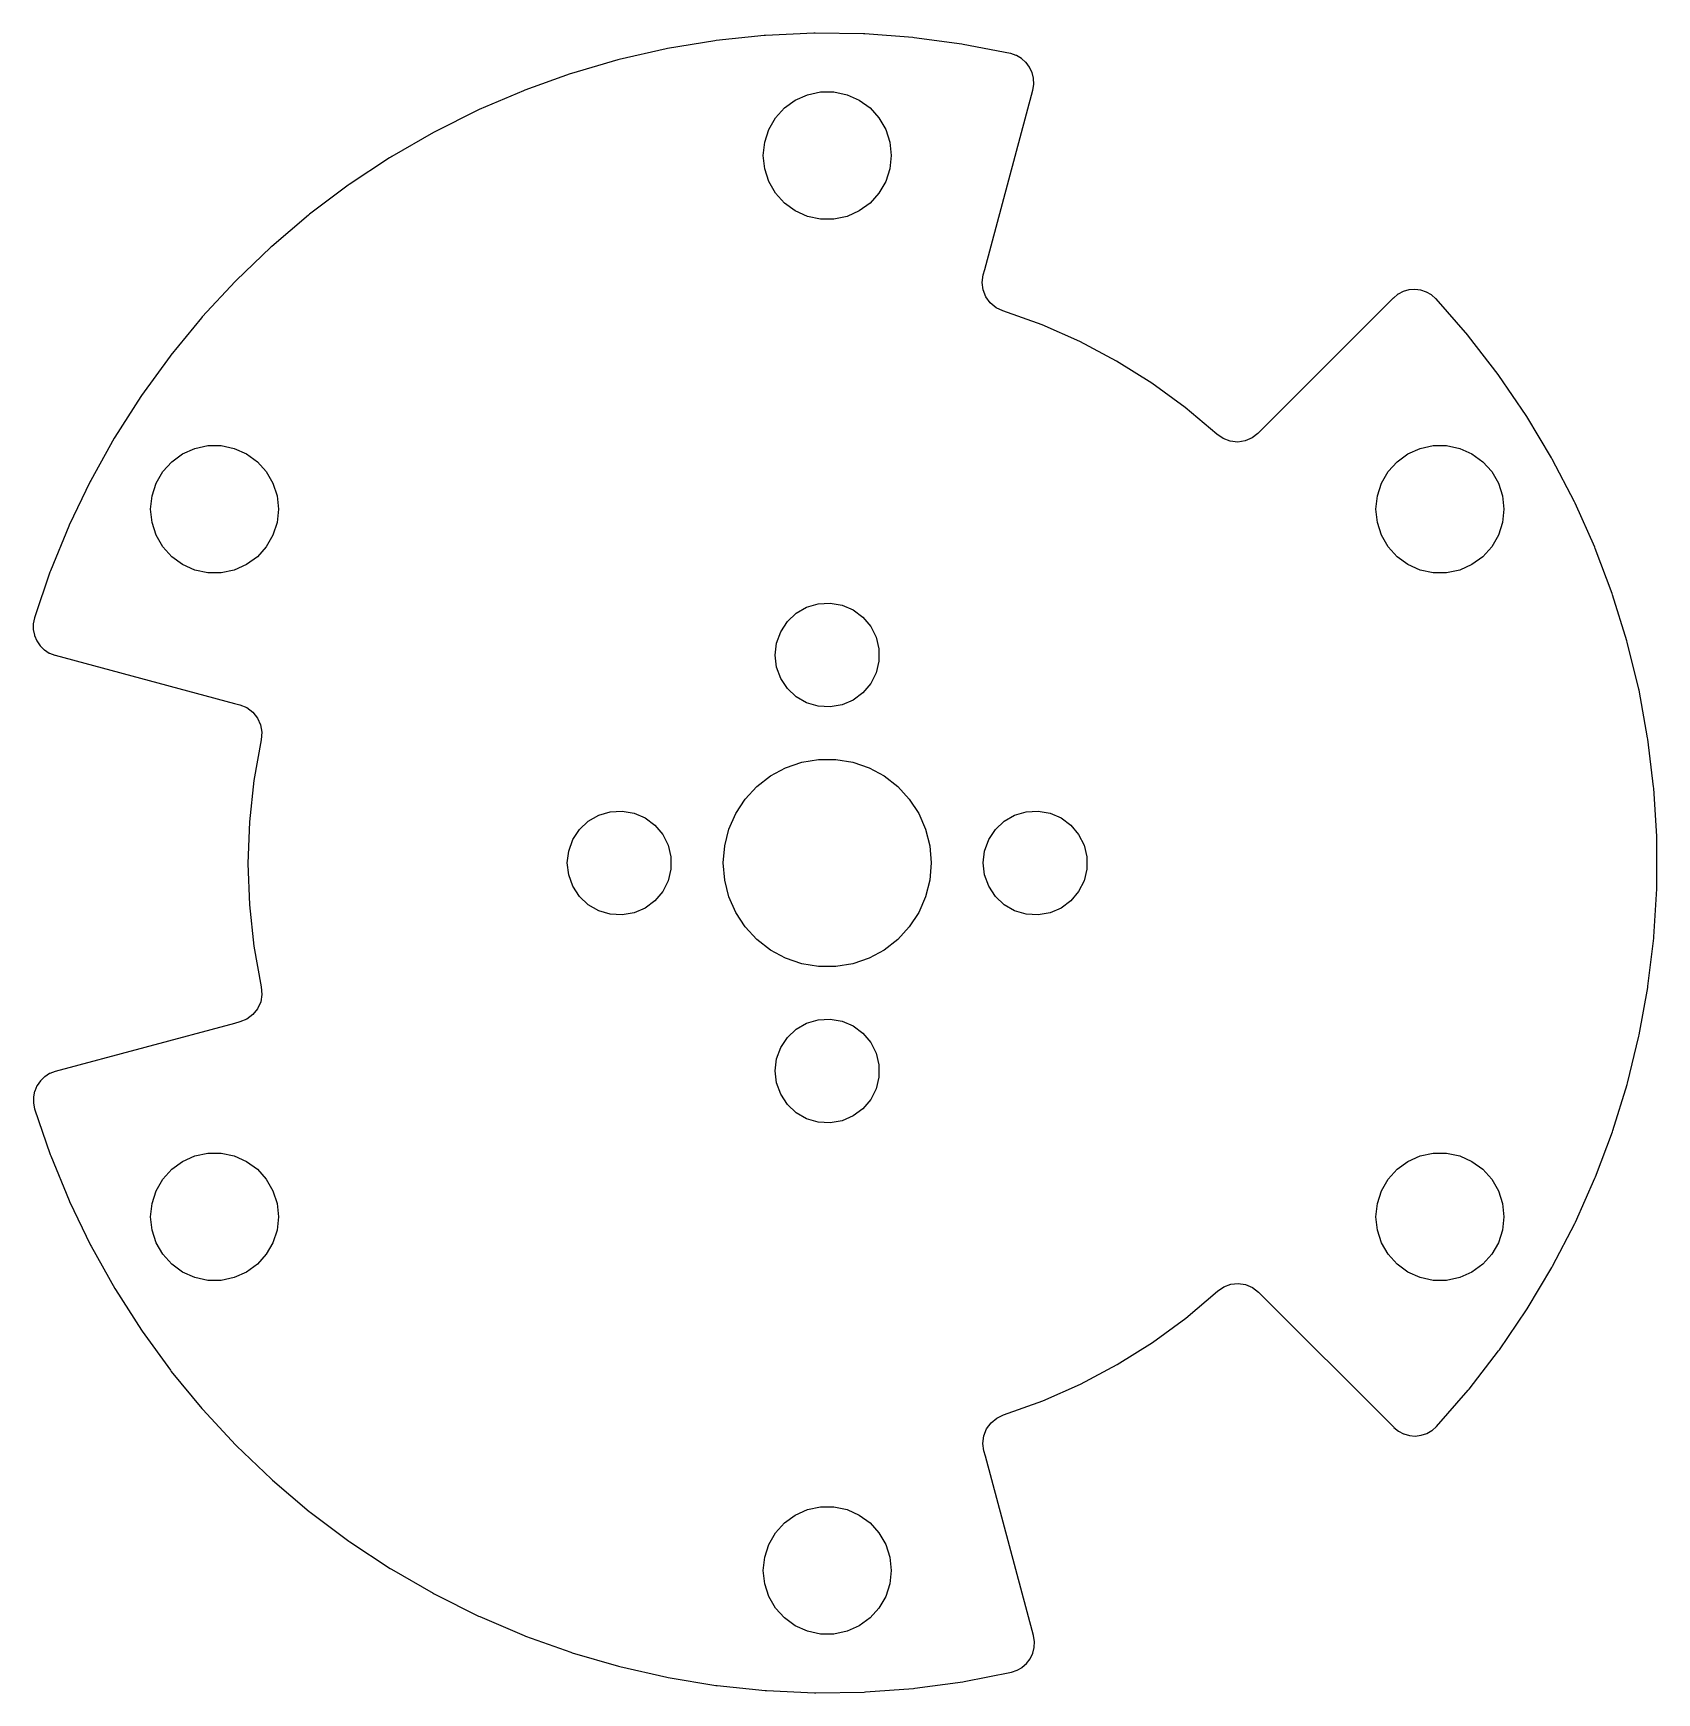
# Model space of a CAD drawing. Header units: metres. Extents: x -26.7 to 27.9, y -27.9 to 27.9.
import ezdxf

# ---------------------------------------------------------------- set-up
doc = ezdxf.new("R2010")
doc.units = ezdxf.units.M

msp = doc.modelspace()

# ---------------------------------------------------------------- linework, layer by layer
for p, q in [((-5.42513, 27.4016), (-7.00766, 27.0388)), ((-5.38062, 27.409), (-5.42513, 27.4016)), ((-3.77925, 27.6766), (-5.38062, 27.409)), ((-3.73437, 27.6814), (-3.77925, 27.6766)), ((-2.11988, 27.8529), (-3.73437, 27.6814)), ((-2.07479, 27.855), (-2.11988, 27.8529)), ((-0.452937, 27.9298), (-2.07479, 27.855)), ((-0.407805, 27.9292), (-0.452937, 27.9298)), ((1.21562, 27.907), (-0.407805, 27.9292)), ((1.26063, 27.9037), (1.21562, 27.907)), ((2.87983, 27.7846), (1.26063, 27.9037)), ((2.92457, 27.7786), (2.87983, 27.7846)), ((4.53377, 27.5631), (2.92457, 27.7786)), ((4.57807, 27.5544), (4.53377, 27.5631)), ((6.17153, 27.2432), (4.57807, 27.5544)), ((-7.05166, 27.0287), (-8.60971, 26.5721)), ((-7.00766, 27.0388), (-7.05166, 27.0287)), ((6.17672, 27.2414), (6.17153, 27.2432)), ((6.36301, 27.1788), (6.17672, 27.2414)), ((6.36772, 27.1761), (6.36301, 27.1788)), ((6.53659, 27.0782), (6.36772, 27.1761)), ((6.54067, 27.0745), (6.53659, 27.0782)), ((6.68643, 26.9448), (6.54067, 27.0745)), ((6.68973, 26.9404), (6.68643, 26.9448)), ((6.80686, 26.7843), (6.68973, 26.9404)), ((-8.65302, 26.5594), (-10.181, 26.0106)), ((-8.60971, 26.5721), (-8.65302, 26.5594)), ((6.80924, 26.7793), (6.80686, 26.7843)), ((6.89258, 26.6031), (6.80924, 26.7793)), ((6.93932, 26.4135), (6.89258, 26.6031)), ((6.94068, 26.408), (6.93932, 26.4135)), ((6.94854, 26.2134), (6.94068, 26.408)), ((-10.2235, 25.9953), (-11.716, 25.3563)), ((-10.181, 26.0106), (-10.2235, 25.9953)), ((-1.07632, 25.6768), (-0.665205, 25.8598)), ((-0.665205, 25.8598), (-0.225013, 25.9534)), ((-0.225013, 25.9534), (0.225013, 25.9534)), ((0.225013, 25.9534), (0.665205, 25.8598)), ((0.665205, 25.8598), (1.07632, 25.6768)), ((5.29921, 19.9732), (6.91647, 26.0089)), ((6.91647, 26.0089), (6.91742, 26.0147)), ((6.91742, 26.0147), (6.94877, 26.2077)), ((6.94877, 26.2077), (6.94854, 26.2134)), ((-11.7575, 25.3385), (-13.2092, 24.6114)), ((-11.716, 25.3563), (-11.7575, 25.3385)), ((-1.74153, 25.0778), (-1.4404, 25.4122)), ((-1.4404, 25.4122), (-1.07632, 25.6768)), ((1.07632, 25.6768), (1.4404, 25.4122)), ((1.4404, 25.4122), (1.74153, 25.0778)), ((-13.2495, 24.5912), (-14.6552, 23.7788)), ((-13.2092, 24.6114), (-13.2495, 24.5912)), ((-2.10561, 24.2601), (-1.96654, 24.6881)), ((-1.96654, 24.6881), (-1.74153, 25.0778)), ((1.74153, 25.0778), (1.96654, 24.6881)), ((1.96654, 24.6881), (2.10561, 24.2601)), ((-2.15265, 23.8125), (-2.10561, 24.2601)), ((2.10561, 24.2601), (2.15265, 23.8125)), ((-14.7319, 23.7313), (-16.0866, 22.8364)), ((-14.6943, 23.7562), (-14.7319, 23.7313)), ((-14.6552, 23.7788), (-14.6943, 23.7562)), ((-2.10561, 23.3649), (-2.15265, 23.8125)), ((2.15265, 23.8125), (2.10561, 23.3649)), ((-1.96654, 22.9369), (-2.10561, 23.3649)), ((-1.74153, 22.5472), (-1.96654, 22.9369)), ((1.96654, 22.9369), (1.74153, 22.5472)), ((2.10561, 23.3649), (1.96654, 22.9369)), ((-16.1227, 22.8093), (-17.4215, 21.8351)), ((-16.0866, 22.8364), (-16.1227, 22.8093)), ((-1.4404, 22.2128), (-1.74153, 22.5472)), ((1.74153, 22.5472), (1.4404, 22.2128)), ((-17.4559, 21.8059), (-18.6942, 20.7558)), ((-17.4215, 21.8351), (-17.4559, 21.8059)), ((-1.07632, 21.9482), (-1.4404, 22.2128)), ((-0.665205, 21.7652), (-1.07632, 21.9482)), ((1.07632, 21.9482), (0.665205, 21.7652)), ((1.4404, 22.2128), (1.07632, 21.9482)), ((-0.225013, 21.6716), (-0.665205, 21.7652)), ((0.225013, 21.6716), (-0.225013, 21.6716)), ((0.665205, 21.7652), (0.225013, 21.6716)), ((-18.7268, 20.7246), (-19.9002, 19.6025)), ((-18.6942, 20.7558), (-18.7268, 20.7246)), ((-19.9309, 19.5694), (-21.0352, 18.3792)), ((-19.9002, 19.6025), (-19.9309, 19.5694)), ((5.21699, 19.5423), (5.25103, 19.7934)), ((5.25103, 19.7934), (5.29921, 19.9732)), ((5.24715, 19.2907), (5.21699, 19.5423)), ((5.33958, 19.0548), (5.24715, 19.2907)), ((5.48835, 18.8496), (5.33958, 19.0548)), ((19.0489, 19.013), (14.4973, 14.4613)), ((19.0534, 19.0167), (19.0489, 19.013)), ((19.2054, 19.1405), (19.0534, 19.0167)), ((19.2105, 19.1432), (19.2054, 19.1405)), ((19.383, 19.2337), (19.2105, 19.1432)), ((19.3884, 19.2353), (19.383, 19.2337)), ((19.5756, 19.2893), (19.3884, 19.2353)), ((19.5811, 19.2898), (19.5756, 19.2893)), ((19.7754, 19.3057), (19.5811, 19.2898)), ((19.7809, 19.3051), (19.7754, 19.3057)), ((19.9743, 19.2817), (19.7809, 19.3051)), ((19.9795, 19.28), (19.9743, 19.2817)), ((20.1649, 19.2186), (19.9795, 19.28)), ((20.1697, 19.2158), (20.1649, 19.2186)), ((20.3387, 19.1187), (20.1697, 19.2158)), ((20.4855, 18.9892), (20.3387, 19.1187)), ((5.68391, 18.6885), (5.48835, 18.8496)), ((5.91369, 18.5817), (5.68391, 18.6885)), ((7.22821, 18.1109), (5.91369, 18.5817)), ((20.4896, 18.9856), (20.4855, 18.9892)), ((21.557, 17.7623), (20.4896, 18.9856)), ((-21.0639, 18.3444), (-22.0952, 17.0904)), ((-21.0352, 18.3792), (-21.0639, 18.3444)), ((8.50567, 17.5472), (7.22821, 18.1109)), ((9.73952, 16.8935), (8.50567, 17.5472)), ((21.5867, 17.7283), (21.557, 17.7623)), ((22.5792, 16.4434), (21.5867, 17.7283)), ((-22.1217, 17.0539), (-23.0762, 15.7405)), ((-22.0952, 17.0904), (-22.1217, 17.0539)), ((10.9234, 16.1533), (9.73952, 16.8935)), ((22.6068, 16.4077), (22.5792, 16.4434)), ((23.5208, 15.0658), (22.6068, 16.4077)), ((-23.1006, 15.7025), (-23.975, 14.3345)), ((-23.0762, 15.7405), (-23.1006, 15.7025)), ((12.0513, 15.3302), (10.9234, 16.1533)), ((13.1175, 14.4285), (12.0513, 15.3302)), ((23.5462, 15.0285), (23.5208, 15.0658)), ((24.3784, 13.6344), (23.5462, 15.0285)), ((-23.997, 14.2951), (-24.7881, 12.8774)), ((-23.975, 14.3345), (-23.997, 14.2951)), ((-21.2874, 13.9535), (-20.8472, 14.0471)), ((-20.8472, 14.0471), (-20.3972, 14.0471)), ((-20.3972, 14.0471), (-19.957, 13.9535)), ((13.3249, 14.2833), (13.1175, 14.4285)), ((13.5621, 14.1948), (13.3249, 14.2833)), ((13.8139, 14.1687), (13.5621, 14.1948)), ((14.0643, 14.2067), (13.8139, 14.1687)), ((14.297, 14.3064), (14.0643, 14.2067)), ((14.4973, 14.4613), (14.297, 14.3064)), ((19.957, 13.9535), (20.3972, 14.0471)), ((20.3972, 14.0471), (20.8472, 14.0471)), ((20.8472, 14.0471), (21.2874, 13.9535)), ((-22.3638, 13.1715), (-22.0626, 13.506)), ((-22.0626, 13.506), (-21.6986, 13.7705)), ((-21.6986, 13.7705), (-21.2874, 13.9535)), ((-19.957, 13.9535), (-19.5459, 13.7705)), ((-19.5459, 13.7705), (-19.1818, 13.506)), ((-19.1818, 13.506), (-18.8807, 13.1715)), ((18.8807, 13.1715), (19.1818, 13.506)), ((19.1818, 13.506), (19.5459, 13.7705)), ((19.5459, 13.7705), (19.957, 13.9535)), ((21.2874, 13.9535), (21.6986, 13.7705)), ((21.6986, 13.7705), (22.0626, 13.506)), ((22.0626, 13.506), (22.3638, 13.1715)), ((24.4015, 13.5957), (24.3784, 13.6344)), ((25.1491, 12.1544), (24.4015, 13.5957)), ((-24.7881, 12.8774), (-24.8077, 12.8367)), ((-22.5888, 12.7818), (-22.3638, 13.1715)), ((-18.8807, 13.1715), (-18.6557, 12.7818)), ((18.6557, 12.7818), (18.8807, 13.1715)), ((22.3638, 13.1715), (22.5888, 12.7818)), ((-24.8077, 12.8367), (-25.5128, 11.3742)), ((-22.7749, 11.9062), (-22.7278, 12.3538)), ((-22.7278, 12.3538), (-22.5888, 12.7818)), ((-18.6557, 12.7818), (-18.5166, 12.3538)), ((-18.5166, 12.3538), (-18.4696, 11.9062)), ((18.4696, 11.9062), (18.5166, 12.3538)), ((18.5166, 12.3538), (18.6557, 12.7818)), ((22.5888, 12.7818), (22.7278, 12.3538)), ((22.7278, 12.3538), (22.7749, 11.9062)), ((-22.7278, 11.4587), (-22.7749, 11.9062)), ((-18.4696, 11.9062), (-18.5166, 11.4587)), ((18.5166, 11.4587), (18.4696, 11.9062)), ((22.7749, 11.9062), (22.7278, 11.4587)), ((25.1698, 12.1143), (25.1491, 12.1544)), ((25.8299, 10.631), (25.1698, 12.1143)), ((-25.53, 11.3325), (-26.1465, 9.8305)), ((-25.5128, 11.3742), (-25.53, 11.3325)), ((-22.5888, 11.0307), (-22.7278, 11.4587)), ((-18.5166, 11.4587), (-18.6557, 11.0307)), ((18.6557, 11.0307), (18.5166, 11.4587)), ((22.7278, 11.4587), (22.5888, 11.0307)), ((-22.3638, 10.641), (-22.5888, 11.0307)), ((-22.0626, 10.3065), (-22.3638, 10.641)), ((-18.8807, 10.641), (-19.1818, 10.3065)), ((-18.6557, 11.0307), (-18.8807, 10.641)), ((18.8807, 10.641), (18.6557, 11.0307)), ((19.1818, 10.3065), (18.8807, 10.641)), ((22.3638, 10.641), (22.0626, 10.3065)), ((22.5888, 11.0307), (22.3638, 10.641)), ((25.8483, 10.5898), (25.8299, 10.631)), ((-21.6986, 10.042), (-22.0626, 10.3065)), ((-19.1818, 10.3065), (-19.5459, 10.042)), ((19.5459, 10.042), (19.1818, 10.3065)), ((22.0626, 10.3065), (21.6986, 10.042)), ((26.4187, 9.06969), (25.8483, 10.5898)), ((-26.1611, 9.7878), (-26.6868, 8.2517)), ((-26.1465, 9.8305), (-26.1611, 9.7878)), ((-21.2874, 9.85896), (-21.6986, 10.042)), ((-20.8472, 9.76539), (-21.2874, 9.85896)), ((-20.3972, 9.76539), (-20.8472, 9.76539)), ((-19.957, 9.85896), (-20.3972, 9.76539)), ((-19.5459, 10.042), (-19.957, 9.85896)), ((19.957, 9.85896), (19.5459, 10.042)), ((20.3972, 9.76539), (19.957, 9.85896)), ((20.8472, 9.76539), (20.3972, 9.76539)), ((21.2874, 9.85896), (20.8472, 9.76539)), ((21.6986, 10.042), (21.2874, 9.85896)), ((26.4345, 9.02743), (26.4187, 9.06969)), ((26.9131, 7.47599), (26.4345, 9.02743)), ((-1.34058, 8.12488), (-1.04503, 8.40372)), ((-1.04503, 8.40372), (-0.693139, 8.60688)), ((-0.693139, 8.60688), (-0.303884, 8.72341)), ((-0.303884, 8.72341), (0.101753, 8.74704)), ((0.101753, 8.74704), (0.501905, 8.67648)), ((0.501905, 8.67648), (0.875, 8.51554)), ((0.875, 8.51554), (1.20092, 8.2729)), ((-26.6879, 8.24635), (-26.7267, 8.05443)), ((-26.7267, 8.05443), (-26.7262, 7.85952)), ((-26.7262, 7.85952), (-26.7262, 7.85406)), ((-26.7262, 7.85406), (-26.6867, 7.66279)), ((-26.6868, 8.2517), (-26.6879, 8.24635)), ((-1.56386, 7.7854), (-1.34058, 8.12488)), ((1.20092, 8.2729), (1.4621, 7.96164)), ((1.4621, 7.96164), (1.64446, 7.59853)), ((-26.6867, 7.66279), (-26.6856, 7.6574)), ((-26.6856, 7.6574), (-26.6091, 7.47823)), ((-26.6091, 7.47823), (-26.607, 7.47313)), ((-26.607, 7.47313), (-26.496, 7.31286)), ((-26.496, 7.31286), (-26.4928, 7.30825)), ((-26.4928, 7.30825), (-26.3524, 7.17322)), ((-1.75, 7), (-1.70283, 7.40358)), ((-1.70283, 7.40358), (-1.56386, 7.7854)), ((1.64446, 7.59853), (1.73817, 7.20316)), ((26.9264, 7.43286), (26.9131, 7.47599)), ((27.3115, 5.85561), (26.9264, 7.43286)), ((-26.3524, 7.17322), (-26.3483, 7.16928)), ((-26.3483, 7.16928), (-26.1837, 7.06515)), ((-26.1837, 7.06515), (-26.1789, 7.06207)), ((-26.1789, 7.06207), (-25.9956, 6.99242)), ((-25.9956, 6.99242), (-25.9901, 6.99033)), ((-25.9901, 6.99033), (-19.9524, 5.37252)), ((-1.70283, 6.59642), (-1.75, 7)), ((1.73817, 6.79684), (1.64446, 6.40146)), ((1.73817, 7.20316), (1.73817, 6.79684)), ((-1.56386, 6.2146), (-1.70283, 6.59642)), ((-1.34058, 5.87512), (-1.56386, 6.2146)), ((1.64446, 6.40146), (1.4621, 6.03836)), ((-1.04503, 5.59628), (-1.34058, 5.87512)), ((-0.693139, 5.39312), (-1.04503, 5.59628)), ((1.20092, 5.7271), (0.875, 5.48446)), ((1.4621, 6.03836), (1.20092, 5.7271)), ((27.3222, 5.81177), (27.3115, 5.85561)), ((27.6124, 4.21434), (27.3222, 5.81177)), ((-19.9524, 5.37252), (-19.7725, 5.32433)), ((-19.7725, 5.32433), (-19.5382, 5.22836)), ((-19.5382, 5.22836), (-19.3355, 5.07663)), ((-19.3355, 5.07663), (-19.1774, 4.87885)), ((-0.303884, 5.27659), (-0.693139, 5.39312)), ((0.101753, 5.25296), (-0.303884, 5.27659)), ((0.501905, 5.32352), (0.101753, 5.25296)), ((0.875, 5.48446), (0.501905, 5.32352)), ((-19.1774, 4.87885), (-19.0741, 4.64771)), ((-19.0741, 4.64771), (-19.0321, 4.39802)), ((-19.0542, 4.14579), (-19.302, 2.77167)), ((-19.0321, 4.39802), (-19.0542, 4.14579)), ((27.6205, 4.16993), (27.6124, 4.21434)), ((27.8148, 2.55803), (27.6205, 4.16993)), ((-1.40593, 3.20521), (-0.859199, 3.3929)), ((-0.859199, 3.3929), (-0.289027, 3.48805)), ((-0.289027, 3.48805), (0.289027, 3.48805)), ((0.289027, 3.48805), (0.859199, 3.3929)), ((0.859199, 3.3929), (1.40593, 3.20521)), ((-2.37049, 2.57503), (-1.91432, 2.93008)), ((-1.91432, 2.93008), (-1.40593, 3.20521)), ((1.40593, 3.20521), (1.91432, 2.93008)), ((1.91432, 2.93008), (2.37049, 2.57503)), ((-19.302, 2.77167), (-19.4509, 1.38333)), ((-2.76199, 2.14974), (-2.37049, 2.57503)), ((2.37049, 2.57503), (2.76199, 2.14974)), ((27.8202, 2.51322), (27.8148, 2.55803)), ((27.9179, 0.892584), (27.8202, 2.51322)), ((-7.69314, 1.60688), (-7.30388, 1.72341)), ((-7.30388, 1.72341), (-6.89825, 1.74704)), ((-6.89825, 1.74704), (-6.49809, 1.67648)), ((-6.49809, 1.67648), (-6.125, 1.51554)), ((-3.07816, 1.66582), (-2.76199, 2.14974)), ((2.76199, 2.14974), (3.07816, 1.66582)), ((6.30686, 1.60688), (6.69612, 1.72341)), ((6.69612, 1.72341), (7.10175, 1.74704)), ((7.10175, 1.74704), (7.50191, 1.67648)), ((7.50191, 1.67648), (7.875, 1.51554)), ((-19.4509, 1.38333), (-19.5, -0.012094)), ((-8.56386, 0.785398), (-8.34058, 1.12488)), ((-8.34058, 1.12488), (-8.04503, 1.40372)), ((-8.04503, 1.40372), (-7.69314, 1.60688)), ((-6.125, 1.51554), (-5.79908, 1.2729)), ((-5.79908, 1.2729), (-5.5379, 0.96164)), ((-3.45226, 0.57608), (-3.31036, 1.13645)), ((-3.31036, 1.13645), (-3.07816, 1.66582)), ((3.07816, 1.66582), (3.31036, 1.13645)), ((3.31036, 1.13645), (3.45226, 0.57608)), ((5.43614, 0.785398), (5.65942, 1.12488)), ((5.65942, 1.12488), (5.95497, 1.40372)), ((5.95497, 1.40372), (6.30686, 1.60688)), ((7.875, 1.51554), (8.20092, 1.2729)), ((8.20092, 1.2729), (8.4621, 0.96164)), ((-8.70283, 0.403577), (-8.56386, 0.785398)), ((-5.5379, 0.96164), (-5.35554, 0.598535)), ((-5.35554, 0.598535), (-5.26183, 0.203162)), ((-3.5, 0), (-3.45226, 0.57608)), ((3.45226, 0.57608), (3.5, 0)), ((5.29717, 0.403577), (5.43614, 0.785398)), ((8.4621, 0.96164), (8.64446, 0.598535)), ((8.64446, 0.598535), (8.73817, 0.203162)), ((27.9206, 0.84753), (27.9179, 0.892584)), ((27.9206, 0.802395), (27.9206, 0.84753)), ((27.9214, -0.821179), (27.9206, 0.802395)), ((-8.75, 0), (-8.70283, 0.403577)), ((-8.70283, -0.403577), (-8.75, 0)), ((-5.26183, 0.203162), (-5.26183, -0.203162)), ((-3.45226, -0.57608), (-3.5, 0)), ((3.5, 0), (3.45226, -0.57608)), ((5.25, 0), (5.29717, 0.403577)), ((5.29717, -0.403577), (5.25, 0)), ((8.73817, 0.203162), (8.73817, -0.203162)), ((-19.5, -0.012094), (-19.4491, -1.40746)), ((-8.56386, -0.785398), (-8.70283, -0.403577)), ((-5.26183, -0.203162), (-5.35554, -0.598535)), ((5.43614, -0.785398), (5.29717, -0.403577)), ((8.73817, -0.203162), (8.64446, -0.598535)), ((-8.34058, -1.12488), (-8.56386, -0.785398)), ((-5.5379, -0.96164), (-5.79908, -1.2729)), ((-5.35554, -0.598535), (-5.5379, -0.96164)), ((-3.31036, -1.13645), (-3.45226, -0.57608)), ((3.45226, -0.57608), (3.31036, -1.13645)), ((5.65942, -1.12488), (5.43614, -0.785398)), ((8.4621, -0.96164), (8.20092, -1.2729)), ((8.64446, -0.598535), (8.4621, -0.96164)), ((27.8225, -2.48696), (27.9187, -0.866236)), ((27.9187, -0.866236), (27.9214, -0.821179)), ((-19.4491, -1.40746), (-19.2986, -2.79561)), ((-8.04503, -1.40372), (-8.34058, -1.12488)), ((-7.69314, -1.60688), (-8.04503, -1.40372)), ((-7.30388, -1.72341), (-7.69314, -1.60688)), ((-6.125, -1.51554), (-6.49809, -1.67648)), ((-5.79908, -1.2729), (-6.125, -1.51554)), ((-3.07816, -1.66582), (-3.31036, -1.13645)), ((-2.76199, -2.14974), (-3.07816, -1.66582)), ((3.07816, -1.66582), (2.76199, -2.14974)), ((3.31036, -1.13645), (3.07816, -1.66582)), ((5.95497, -1.40372), (5.65942, -1.12488)), ((6.30686, -1.60688), (5.95497, -1.40372)), ((6.69612, -1.72341), (6.30686, -1.60688)), ((7.875, -1.51554), (7.50191, -1.67648)), ((8.20092, -1.2729), (7.875, -1.51554)), ((-6.89825, -1.74704), (-7.30388, -1.72341)), ((-6.49809, -1.67648), (-6.89825, -1.74704)), ((-2.37049, -2.57503), (-2.76199, -2.14974)), ((2.76199, -2.14974), (2.37049, -2.57503)), ((7.10175, -1.74704), (6.69612, -1.72341)), ((7.50191, -1.67648), (7.10175, -1.74704)), ((-1.91432, -2.93008), (-2.37049, -2.57503)), ((2.37049, -2.57503), (1.91432, -2.93008)), ((27.6244, -4.14386), (27.8172, -2.53178)), ((27.8172, -2.53178), (27.8225, -2.48696)), ((-19.2986, -2.79561), (-19.049, -4.16943)), ((-1.40593, -3.20521), (-1.91432, -2.93008)), ((-0.859199, -3.3929), (-1.40593, -3.20521)), ((1.40593, -3.20521), (0.859199, -3.3929)), ((1.91432, -2.93008), (1.40593, -3.20521)), ((-0.289027, -3.48805), (-0.859199, -3.3929)), ((0.289027, -3.48805), (-0.289027, -3.48805)), ((0.859199, -3.3929), (0.289027, -3.48805)), ((-19.0267, -4.42183), (-19.0684, -4.67176)), ((-19.049, -4.16943), (-19.0267, -4.42183)), ((27.3276, -5.78598), (27.6164, -4.18828)), ((27.6164, -4.18828), (27.6244, -4.14386)), ((-19.1717, -4.90316), (-19.3298, -5.10118)), ((-19.0684, -4.67176), (-19.1717, -4.90316)), ((-19.9469, -5.39735), (-25.9826, -7.01461)), ((-19.7671, -5.34917), (-19.9469, -5.39735)), ((-19.5326, -5.2531), (-19.7671, -5.34917)), ((-19.3298, -5.10118), (-19.5326, -5.2531)), ((-1.04503, -5.59628), (-0.693139, -5.39312)), ((-0.693139, -5.39312), (-0.303884, -5.27659)), ((-0.303884, -5.27659), (0.101753, -5.25296)), ((0.101753, -5.25296), (0.501905, -5.32352)), ((0.501905, -5.32352), (0.875, -5.48446)), ((0.875, -5.48446), (1.20092, -5.7271)), ((-1.56386, -6.2146), (-1.34058, -5.87512)), ((-1.34058, -5.87512), (-1.04503, -5.59628)), ((1.20092, -5.7271), (1.4621, -6.03836)), ((1.4621, -6.03836), (1.64446, -6.40146)), ((26.9334, -7.40745), (27.317, -5.82984)), ((27.317, -5.82984), (27.3276, -5.78598)), ((-1.75, -7), (-1.70283, -6.59642)), ((-1.70283, -6.59642), (-1.56386, -6.2146)), ((1.64446, -6.40146), (1.73817, -6.79684)), ((-26.3445, -7.19714), (-26.4853, -7.3324)), ((-26.3404, -7.1932), (-26.3445, -7.19714)), ((-26.1758, -7.08911), (-26.3404, -7.1932)), ((-26.1709, -7.08603), (-26.1758, -7.08911)), ((-25.9881, -7.01669), (-26.1709, -7.08603)), ((-25.9826, -7.01461), (-25.9881, -7.01669)), ((-1.70283, -7.40358), (-1.75, -7)), ((1.73817, -7.20316), (1.64446, -7.59853)), ((1.73817, -6.79684), (1.73817, -7.20316)), ((-26.6781, -7.68179), (-26.7176, -7.87288)), ((-26.6759, -7.67673), (-26.6781, -7.68179)), ((-26.5994, -7.49725), (-26.6759, -7.67673)), ((-26.5962, -7.49269), (-26.5994, -7.49725)), ((-26.4853, -7.3324), (-26.5962, -7.49269)), ((-1.56386, -7.7854), (-1.70283, -7.40358)), ((-1.34058, -8.12488), (-1.56386, -7.7854)), ((1.64446, -7.59853), (1.4621, -7.96164)), ((26.443, -9.00248), (26.9201, -7.45059)), ((26.9201, -7.45059), (26.9334, -7.40745)), ((-26.7187, -7.87823), (-26.719, -8.07343)), ((-26.719, -8.07343), (-26.719, -8.07887)), ((-26.719, -8.07887), (-26.6801, -8.27151)), ((-26.7176, -7.87288), (-26.7187, -7.87823)), ((-26.6801, -8.27151), (-26.679, -8.27688)), ((-26.679, -8.27688), (-26.1519, -9.81248)), ((-1.04503, -8.40372), (-1.34058, -8.12488)), ((1.20092, -8.2729), (0.875, -8.51554)), ((1.4621, -7.96164), (1.20092, -8.2729)), ((-0.693139, -8.60688), (-1.04503, -8.40372)), ((-0.303884, -8.72341), (-0.693139, -8.60688)), ((0.101753, -8.74704), (-0.303884, -8.72341)), ((0.501905, -8.67648), (0.101753, -8.74704)), ((0.875, -8.51554), (0.501905, -8.67648)), ((25.8583, -10.5654), (26.4272, -9.04475)), ((26.4272, -9.04475), (26.443, -9.00248)), ((-26.1519, -9.81248), (-26.1372, -9.85517)), ((-26.1372, -9.85517), (-25.5193, -11.3566)), ((-22.0626, -10.3065), (-21.6986, -10.042)), ((-21.6986, -10.042), (-21.2874, -9.85896)), ((-21.2874, -9.85896), (-20.8472, -9.76539)), ((-20.8472, -9.76539), (-20.3972, -9.76539)), ((-20.3972, -9.76539), (-19.957, -9.85896)), ((-19.957, -9.85896), (-19.5459, -10.042)), ((-19.5459, -10.042), (-19.1818, -10.3065)), ((19.1818, -10.3065), (19.5459, -10.042)), ((19.5459, -10.042), (19.957, -9.85896)), ((19.957, -9.85896), (20.3972, -9.76539)), ((20.3972, -9.76539), (20.8472, -9.76539)), ((20.8472, -9.76539), (21.2874, -9.85896)), ((21.2874, -9.85896), (21.6986, -10.042)), ((21.6986, -10.042), (22.0626, -10.3065)), ((-22.3638, -10.641), (-22.0626, -10.3065)), ((-19.1818, -10.3065), (-18.8807, -10.641)), ((18.8807, -10.641), (19.1818, -10.3065)), ((22.0626, -10.3065), (22.3638, -10.641)), ((25.1813, -12.0906), (25.84, -10.6066)), ((25.84, -10.6066), (25.8583, -10.5654)), ((-22.7278, -11.4587), (-22.5888, -11.0307)), ((-22.5888, -11.0307), (-22.3638, -10.641)), ((-18.8807, -10.641), (-18.6557, -11.0307)), ((-18.6557, -11.0307), (-18.5166, -11.4587)), ((18.5166, -11.4587), (18.6557, -11.0307)), ((18.6557, -11.0307), (18.8807, -10.641)), ((22.3638, -10.641), (22.5888, -11.0307)), ((22.5888, -11.0307), (22.7278, -11.4587)), ((-25.5193, -11.3566), (-25.5021, -11.3983)), ((-25.5021, -11.3983), (-24.7956, -12.8601)), ((-22.7749, -11.9062), (-22.7278, -11.4587)), ((-18.5166, -11.4587), (-18.4696, -11.9062)), ((18.4696, -11.9062), (18.5166, -11.4587)), ((22.7278, -11.4587), (22.7749, -11.9062)), ((-22.7278, -12.3538), (-22.7749, -11.9062)), ((-18.4696, -11.9062), (-18.5166, -12.3538)), ((18.5166, -12.3538), (18.4696, -11.9062)), ((22.7749, -11.9062), (22.7278, -12.3538)), ((24.4144, -13.5726), (25.1605, -12.1307)), ((25.1605, -12.1307), (25.1813, -12.0906)), ((-22.5888, -12.7818), (-22.7278, -12.3538)), ((-22.3638, -13.1715), (-22.5888, -12.7818)), ((-18.6557, -12.7818), (-18.8807, -13.1715)), ((-18.5166, -12.3538), (-18.6557, -12.7818)), ((18.6557, -12.7818), (18.5166, -12.3538)), ((18.8807, -13.1715), (18.6557, -12.7818)), ((22.5888, -12.7818), (22.3638, -13.1715)), ((22.7278, -12.3538), (22.5888, -12.7818)), ((-24.7956, -12.8601), (-24.776, -12.9007)), ((-24.776, -12.9007), (-23.9835, -14.3178)), ((-22.0626, -13.506), (-22.3638, -13.1715)), ((-18.8807, -13.1715), (-19.1818, -13.506)), ((19.1818, -13.506), (18.8807, -13.1715)), ((22.3638, -13.1715), (22.0626, -13.506)), ((-21.6986, -13.7705), (-22.0626, -13.506)), ((-21.2874, -13.9535), (-21.6986, -13.7705)), ((-20.8472, -14.0471), (-21.2874, -13.9535)), ((-19.957, -13.9535), (-20.3972, -14.0471)), ((-19.5459, -13.7705), (-19.957, -13.9535)), ((-19.1818, -13.506), (-19.5459, -13.7705)), ((19.5459, -13.7705), (19.1818, -13.506)), ((19.957, -13.9535), (19.5459, -13.7705)), ((20.3972, -14.0471), (19.957, -13.9535)), ((21.2874, -13.9535), (20.8472, -14.0471)), ((21.6986, -13.7705), (21.2874, -13.9535)), ((22.0626, -13.506), (21.6986, -13.7705)), ((23.5604, -15.0063), (24.3913, -13.6114)), ((24.3913, -13.6114), (24.4144, -13.5726)), ((-23.9835, -14.3178), (-23.9614, -14.3571)), ((-23.9614, -14.3571), (-23.0857, -15.7243)), ((-20.3972, -14.0471), (-20.8472, -14.0471)), ((12.0704, -15.3152), (13.1353, -14.4122)), ((13.1353, -14.4122), (13.3427, -14.2667)), ((13.3427, -14.2667), (13.5801, -14.1779)), ((13.5801, -14.1779), (13.8321, -14.1516)), ((13.8321, -14.1516), (14.0827, -14.1895)), ((14.0827, -14.1895), (14.3156, -14.2892)), ((14.3156, -14.2892), (14.5161, -14.4442)), ((14.5161, -14.4442), (19.0661, -18.9943)), ((20.8472, -14.0471), (20.3972, -14.0471)), ((22.6223, -16.3863), (23.535, -15.0436)), ((23.535, -15.0436), (23.5604, -15.0063)), ((10.9435, -16.1397), (12.0704, -15.3152)), ((-23.0857, -15.7243), (-23.0614, -15.7623)), ((-23.0614, -15.7623), (-22.1056, -17.0747)), ((9.76047, -16.8814), (10.9435, -16.1397)), ((21.6034, -17.7079), (22.5947, -16.4221)), ((22.5947, -16.4221), (22.6223, -16.3863)), ((-22.1056, -17.0747), (-22.079, -17.1112)), ((-22.079, -17.1112), (-21.0466, -18.3643)), ((8.52743, -17.5366), (9.76047, -16.8814)), ((7.25067, -18.1019), (8.52743, -17.5366)), ((20.5075, -18.9663), (21.5738, -17.7419)), ((21.5738, -17.7419), (21.6034, -17.7079)), ((-21.0466, -18.3643), (-21.0179, -18.3991)), ((-21.0179, -18.3991), (-19.9125, -19.5882)), ((5.93673, -18.5743), (7.25067, -18.1019)), ((5.36351, -19.0476), (5.51201, -18.8425)), ((5.51201, -18.8425), (5.70726, -18.6813)), ((5.70726, -18.6813), (5.93673, -18.5743)), ((20.356, -19.0999), (20.5034, -18.9699)), ((20.5034, -18.9699), (20.5075, -18.9663)), ((5.24121, -19.5348), (5.27127, -19.2834)), ((5.27526, -19.7857), (5.24121, -19.5348)), ((5.27127, -19.2834), (5.36351, -19.0476)), ((19.0661, -18.9943), (19.0707, -18.998)), ((19.0707, -18.998), (19.2221, -19.1217)), ((19.2221, -19.1217), (19.2272, -19.1243)), ((19.2272, -19.1243), (19.3997, -19.2148)), ((19.3997, -19.2148), (19.4051, -19.2164)), ((19.4051, -19.2164), (19.5927, -19.2707)), ((19.5927, -19.2707), (19.787, -19.2866)), ((19.787, -19.2866), (19.7925, -19.2871)), ((19.7925, -19.2871), (19.9862, -19.2637)), ((19.9862, -19.2637), (19.9917, -19.263)), ((19.9917, -19.263), (20.1769, -19.2017)), ((20.1769, -19.2017), (20.1821, -19.1999)), ((20.1821, -19.1999), (20.3513, -19.1026)), ((20.3513, -19.1026), (20.356, -19.0999)), ((-19.9125, -19.5882), (-19.8817, -19.6213)), ((-19.8817, -19.6213), (-18.7073, -20.7423)), ((5.32345, -19.9655), (5.27526, -19.7857)), ((6.94126, -26.0033), (5.32345, -19.9655)), ((-18.7073, -20.7423), (-18.6746, -20.7734)), ((-18.6746, -20.7734), (-17.4353, -21.8223)), ((-1.07632, -21.9482), (-0.665205, -21.7652)), ((-0.665205, -21.7652), (-0.225013, -21.6716)), ((-0.225013, -21.6716), (0.225013, -21.6716)), ((0.225013, -21.6716), (0.665205, -21.7652)), ((0.665205, -21.7652), (1.07632, -21.9482)), ((-17.4353, -21.8223), (-17.4009, -21.8515)), ((-17.4009, -21.8515), (-16.1012, -22.8245)), ((-1.74153, -22.5472), (-1.4404, -22.2128)), ((-1.4404, -22.2128), (-1.07632, -21.9482)), ((1.07632, -21.9482), (1.4404, -22.2128)), ((1.4404, -22.2128), (1.74153, -22.5472)), ((-16.1012, -22.8245), (-16.065, -22.8515)), ((-16.065, -22.8515), (-14.7095, -23.7452)), ((-1.96654, -22.9369), (-1.74153, -22.5472)), ((1.74153, -22.5472), (1.96654, -22.9369)), ((-2.15265, -23.8125), (-2.10561, -23.3649)), ((-2.10561, -23.3649), (-1.96654, -22.9369)), ((1.96654, -22.9369), (2.10561, -23.3649)), ((2.10561, -23.3649), (2.15265, -23.8125)), ((-14.7095, -23.7452), (-14.6719, -23.77)), ((-14.6719, -23.77), (-13.2654, -24.5812)), ((-2.10561, -24.2601), (-2.15265, -23.8125)), ((2.15265, -23.8125), (2.10561, -24.2601)), ((-1.96654, -24.6881), (-2.10561, -24.2601)), ((2.10561, -24.2601), (1.96654, -24.6881)), ((-13.2654, -24.5812), (-13.2263, -24.6037)), ((-13.2263, -24.6037), (-13.1859, -24.6239)), ((-13.1859, -24.6239), (-11.7336, -25.3496)), ((-1.74153, -25.0778), (-1.96654, -24.6881)), ((-1.4404, -25.4122), (-1.74153, -25.0778)), ((1.74153, -25.0778), (1.4404, -25.4122)), ((1.96654, -24.6881), (1.74153, -25.0778)), ((-11.7336, -25.3496), (-11.6921, -25.3673)), ((-11.6921, -25.3673), (-10.199, -26.005)), ((-1.07632, -25.6768), (-1.4404, -25.4122)), ((-0.665205, -25.8598), (-1.07632, -25.6768)), ((1.07632, -25.6768), (0.665205, -25.8598)), ((1.4404, -25.4122), (1.07632, -25.6768)), ((-10.199, -26.005), (-10.1565, -26.0202)), ((-10.1565, -26.0202), (-8.62795, -26.5676)), ((-0.225013, -25.9534), (-0.665205, -25.8598)), ((0.225013, -25.9534), (-0.225013, -25.9534)), ((0.665205, -25.8598), (0.225013, -25.9534)), ((6.9422, -26.0091), (6.94126, -26.0033)), ((6.9735, -26.2026), (6.9422, -26.0091)), ((6.96539, -26.403), (6.97327, -26.2084)), ((6.97327, -26.2084), (6.9735, -26.2026)), ((-8.62795, -26.5676), (-8.58462, -26.5802)), ((-8.58462, -26.5802), (-7.02615, -27.0354)), ((6.71131, -26.9391), (6.82823, -26.7833)), ((6.82823, -26.7833), (6.83156, -26.7789)), ((6.83156, -26.7789), (6.91489, -26.6027)), ((6.91489, -26.6027), (6.91729, -26.5976)), ((6.91729, -26.5976), (6.96403, -26.4085)), ((6.96403, -26.4085), (6.96539, -26.403)), ((-7.02615, -27.0354), (-6.98214, -27.0454)), ((-6.98214, -27.0454), (-5.39927, -27.4067)), ((4.60407, -27.5501), (6.19724, -27.2373)), ((6.19724, -27.2373), (6.20241, -27.2356)), ((6.20241, -27.2356), (6.38799, -27.1732)), ((6.38799, -27.1732), (6.55657, -27.0754)), ((6.55657, -27.0754), (6.56129, -27.0726)), ((6.56129, -27.0726), (6.7072, -26.9428)), ((6.7072, -26.9428), (6.71131, -26.9391)), ((-5.39927, -27.4067), (-5.35475, -27.4141)), ((-5.35475, -27.4141), (-3.75313, -27.6802)), ((-3.75313, -27.6802), (-3.70824, -27.6849)), ((-3.70824, -27.6849), (-2.09359, -27.8549)), ((-2.09359, -27.8549), (-2.0485, -27.8569)), ((-2.0485, -27.8569), (-0.426578, -27.9302)), ((-0.426578, -27.9302), (-0.381447, -27.9295)), ((-0.381447, -27.9295), (1.24195, -27.9058)), ((1.24195, -27.9058), (1.28696, -27.9025)), ((1.28696, -27.9025), (2.90605, -27.7819)), ((2.90605, -27.7819), (2.95078, -27.7758)), ((2.95078, -27.7758), (4.55978, -27.5588)), ((4.55978, -27.5588), (4.60407, -27.5501))]:
    msp.add_line(p, q)

doc.saveas('drawing.dxf')
